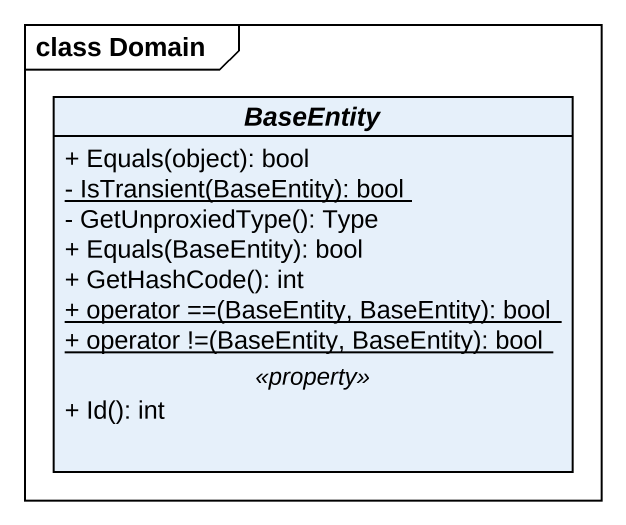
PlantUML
@startuml
mainframe class Domain
hide circle
hide empty members
skinparam classAttributeIconSize 0
abstract class BaseEntity {
  + Equals(object): bool
  {static} - IsTransient(BaseEntity): bool
  - GetUnproxiedType(): Type
  + Equals(BaseEntity): bool
  + GetHashCode(): int
  {static} + operator ==(BaseEntity, BaseEntity): bool
  {static} + operator !=(BaseEntity, BaseEntity): bool
  .. <<property>> ..
  + Id(): int
}
@enduml
